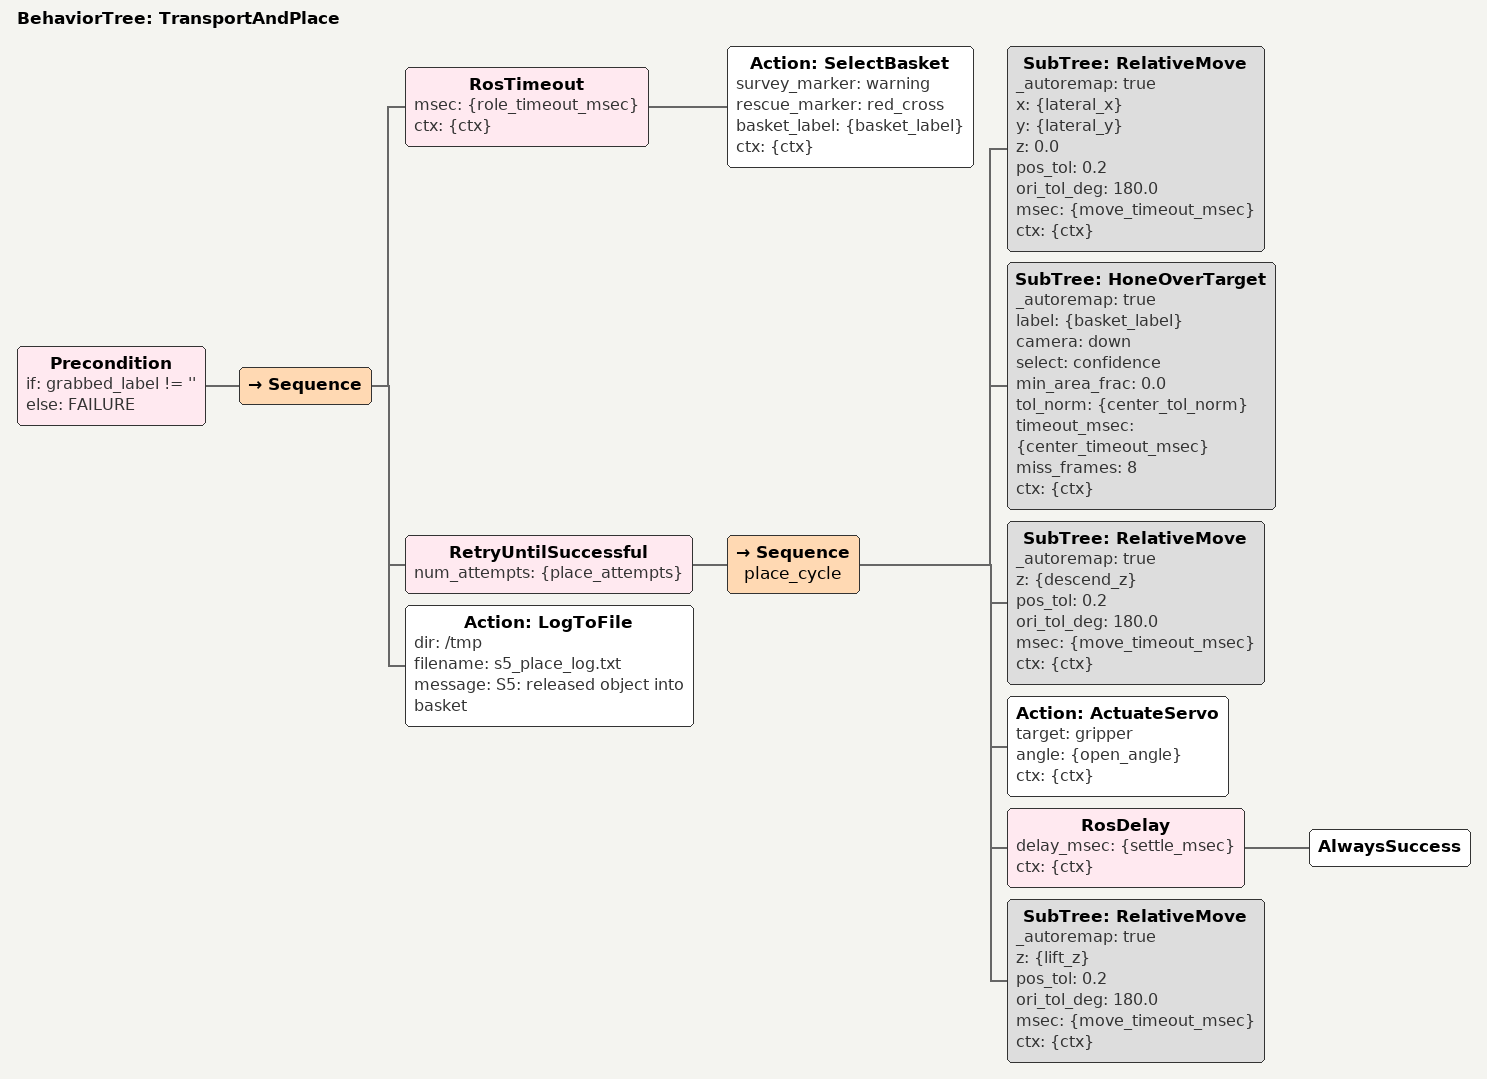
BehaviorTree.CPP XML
<root BTCPP_format="4">
    <BehaviorTree ID="TransportAndPlace">
        <!-- Fail-fast guard: never place without something in the gripper (S4 sets grabbed_label) -->
        <Precondition if="grabbed_label != ''" else="FAILURE">
            <Sequence>
                <!-- Decide the target basket from role; RosTimeout bounds unknown/unrecognized role -> FAILURE -->
                <RosTimeout msec="{role_timeout_msec}" ctx="{ctx}">
                    <Action ID="SelectBasket"
                            survey_marker="warning"
                            rescue_marker="red_cross"
                            basket_label="{basket_label}"
                            ctx="{ctx}"/>
                </RosTimeout>
                <RetryUntilSuccessful num_attempts="{place_attempts}">
                    <Sequence name="place_cycle">
                        <!-- 1. Dead-reckon laterally toward the basket region to bring the marker into FOV -->
                        <SubTree ID="RelativeMove" _autoremap="true"
                                 x="{lateral_x}" y="{lateral_y}" z="0.0"
                                 pos_tol="0.2" ori_tol_deg="180.0"
                                 msec="{move_timeout_msec}" ctx="{ctx}"/>
                        <SubTree ID="HoneOverTarget" _autoremap="true"
                                 label="{basket_label}" camera="down" select="confidence"
                                 min_area_frac="0.0"
                                 tol_norm="{center_tol_norm}" timeout_msec="{center_timeout_msec}"
                                 miss_frames="8"
                                 ctx="{ctx}"/>
                        <!-- 3. Descend to lower the held object into the basket well (negative z = down) -->
                        <SubTree ID="RelativeMove" _autoremap="true"
                                 z="{descend_z}" pos_tol="0.2" ori_tol_deg="180.0"
                                 msec="{move_timeout_msec}" ctx="{ctx}"/>
                        <!-- 4. Open the gripper -> GripperControl detaches -> object drops into the basket -->
                        <Action ID="ActuateServo" target="gripper" angle="{open_angle}" ctx="{ctx}"/>
                        <!-- RosDelay: the detach/drop settle is physics -> sim-seconds in sim -->
                        <RosDelay delay_msec="{settle_msec}" ctx="{ctx}"><AlwaysSuccess/></RosDelay>
                        <!-- 5. Lift clear of the basket/table (positive z = up) -->
                        <SubTree ID="RelativeMove" _autoremap="true"
                                 z="{lift_z}" pos_tol="0.2" ori_tol_deg="180.0"
                                 msec="{move_timeout_msec}" ctx="{ctx}"/>
                    </Sequence>
                </RetryUntilSuccessful>
                <!-- 6. Diagnostic timeline marker (observability only; LogToFile returns SUCCESS, never branches) -->
                <Action ID="LogToFile" dir="/tmp" filename="s5_place_log.txt"
                        message="S5: released object into basket"/>
                <!-- grabbed_label left intact -> S3's exclude="{grabbed_label}" skips it on the S6 loop -->
            </Sequence>
        </Precondition>
    </BehaviorTree>
</root>
